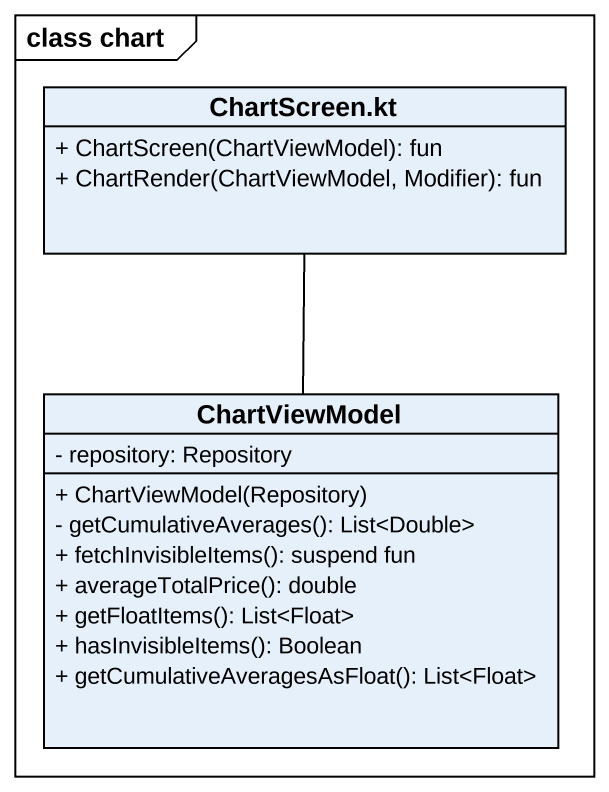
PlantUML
@startuml
mainframe class chart
hide circle
hide empty members
skinparam classAttributeIconSize 0
class "ChartScreen.kt" as ChartScreen_kt {
  + ChartScreen(ChartViewModel): fun
  + ChartRender(ChartViewModel, Modifier): fun
}
class ChartViewModel {
  - repository: Repository
  + ChartViewModel(Repository)
  - getCumulativeAverages(): List<Double>
  + fetchInvisibleItems(): suspend fun
  + averageTotalPrice(): double
  + getFloatItems(): List<Float>
  + hasInvisibleItems(): Boolean
  + getCumulativeAveragesAsFloat(): List<Float>
}
ChartScreen_kt -- ChartViewModel
@enduml
